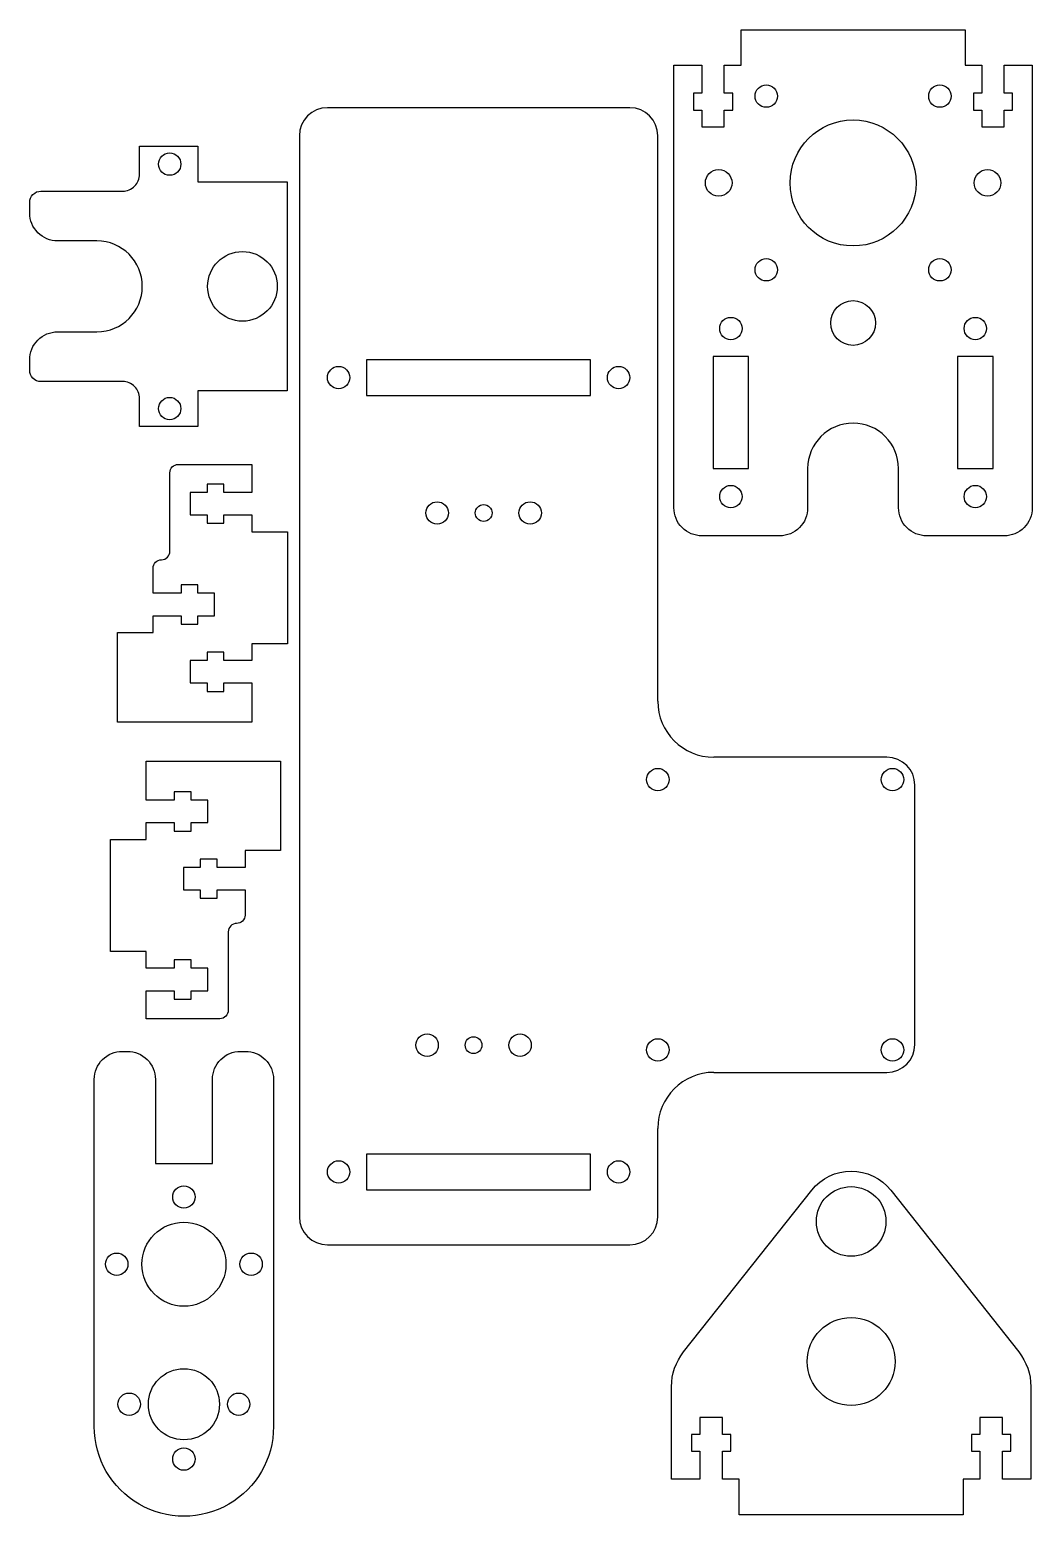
# Model space of a CAD drawing. Header units: millimetres. Extents: x 44 to 223, y 7 to 273.
import ezdxf

# ---------------------------------------------------------------- set-up
doc = ezdxf.new("R2010")
doc.units = ezdxf.units.MM
doc.layers.get('0').update_dxf_attribs({"linetype": 'CONTINUOUS'})

msp = doc.modelspace()

# ---------------------------------------------------------------- linework, layer by layer
for p, q in [((151, 258.91), (97, 258.91)), ((92, 253.91), (92, 60.91)), ((156, 152.96), (156, 253.91)), ((196.91, 142.96), (166, 142.96)), ((201.91, 91.7), (201.91, 137.96)), ((166, 86.7), (196.91, 86.7)), ((156, 60.91), (156, 76.7)), ((97, 55.91), (151, 55.91))]:
    msp.add_line(p, q)
for points in [[(158.87, 187.48), (158.87, 266.48), (163.87, 266.48), (163.87, 261.48), (162.37, 261.48), (162.37, 258.48), (163.87, 258.48), (163.87, 255.48), (167.87, 255.48), (167.87, 258.48), (169.37, 258.48), (169.37, 261.48), (167.87, 261.48), (167.87, 266.48), (170.87, 266.48), (170.87, 272.83), (210.87, 272.83), (210.87, 266.48), (213.87, 266.48), (213.87, 261.48), (212.37, 261.48), (212.37, 258.48), (213.87, 258.48), (213.87, 255.48), (217.87, 255.48), (217.87, 258.48), (219.37, 258.48), (219.37, 261.48), (217.87, 261.48), (217.87, 266.48), (222.87, 266.48), (222.87, 187.48, -0.414214), (217.87, 182.48), (203.99, 182.48, -0.414214), (198.99, 187.48), (198.99, 194.48, 1), (182.76, 194.48), (182.76, 187.48, -0.414214), (177.76, 182.48), (163.87, 182.48, -0.414214)], [(63.44, 252.02), (73.83, 252.02), (73.83, 245.67), (89.83, 245.67), (89.83, 208.37), (73.83, 208.37), (73.83, 202.02), (63.44, 202.02), (63.44, 207.02, 0.414214), (60.44, 210.02), (45.83, 210.02, -0.414214), (43.83, 212.02), (43.83, 213.9, -0.414214), (48.83, 218.9), (55.83, 218.9, 1), (55.83, 235.13), (48.83, 235.13, -0.414214), (43.83, 240.13), (43.83, 242.02, -0.414214), (45.83, 244.02), (60.44, 244.02, 0.414214), (63.44, 247.02)], [(70.86, 172.22), (65.86, 172.22), (65.86, 176.72, -0.414214), (67.36, 178.22, 0.414214), (68.86, 179.72), (68.86, 193.72, -0.414214), (70.36, 195.22), (83.51, 195.22), (83.51, 190.22), (78.51, 190.22), (78.51, 191.72), (75.51, 191.72), (75.51, 190.22), (72.51, 190.22), (72.51, 186.22), (75.51, 186.22), (75.51, 184.72), (78.51, 184.72), (78.51, 186.22), (83.51, 186.22), (83.51, 183.22), (89.86, 183.22), (89.86, 163.22), (83.51, 163.22), (83.51, 160.22), (78.51, 160.22), (78.51, 161.72), (75.51, 161.72), (75.51, 160.22), (72.51, 160.22), (72.51, 156.22), (75.51, 156.22), (75.51, 154.72), (78.51, 154.72), (78.51, 156.22), (83.51, 156.22), (83.51, 149.22), (59.51, 149.22), (59.51, 165.22), (65.86, 165.22), (65.86, 168.22), (70.86, 168.22), (70.86, 166.72), (73.86, 166.72), (73.86, 168.22), (76.86, 168.22), (76.86, 172.22), (73.86, 172.22), (73.86, 173.72), (70.86, 173.72)], [(77.29, 119.28), (82.29, 119.28), (82.29, 114.78, -0.414214), (80.79, 113.28, 0.414214), (79.29, 111.78), (79.29, 97.78, -0.414214), (77.79, 96.28), (64.64, 96.28), (64.64, 101.28), (69.64, 101.28), (69.64, 99.78), (72.64, 99.78), (72.64, 101.28), (75.64, 101.28), (75.64, 105.28), (72.64, 105.28), (72.64, 106.78), (69.64, 106.78), (69.64, 105.28), (64.64, 105.28), (64.64, 108.28), (58.29, 108.28), (58.29, 128.28), (64.64, 128.28), (64.64, 131.28), (69.64, 131.28), (69.64, 129.78), (72.64, 129.78), (72.64, 131.28), (75.64, 131.28), (75.64, 135.28), (72.64, 135.28), (72.64, 136.78), (69.64, 136.78), (69.64, 135.28), (64.64, 135.28), (64.64, 142.28), (88.64, 142.28), (88.64, 126.28), (82.29, 126.28), (82.29, 123.28), (77.29, 123.28), (77.29, 124.78), (74.29, 124.78), (74.29, 123.28), (71.29, 123.28), (71.29, 119.28), (74.29, 119.28), (74.29, 117.78), (77.29, 117.78)], [(55.37, 23.45), (55.37, 85.45, -0.414214), (60.37, 90.45), (61.27, 90.45, -0.414214), (66.27, 85.45), (66.27, 70.45), (76.47, 70.45), (76.47, 85.45, -0.414214), (81.47, 90.45), (82.37, 90.45, -0.414214), (87.37, 85.45), (87.37, 23.45, -1.000004)], [(222.61, 14.08), (217.53, 14.08), (217.53, 19.08), (219.03, 19.08), (219.03, 22.08), (217.53, 22.08), (217.53, 25.08), (213.53, 25.08), (213.53, 22.08), (212.03, 22.08), (212.03, 19.08), (213.53, 19.08), (213.53, 14.08), (210.53, 14.08), (210.53, 7.73), (170.53, 7.73), (170.53, 14.08), (167.53, 14.08), (167.53, 19.08), (169.03, 19.08), (169.03, 22.08), (167.53, 22.08), (167.53, 25.08), (163.53, 25.08), (163.53, 22.08), (162.03, 22.08), (162.03, 19.08), (163.53, 19.08), (163.53, 14.08), (158.45, 14.08), (158.45, 30.59, -0.169114), (160.61, 36.8), (183.48, 65.67, -0.48353), (197.59, 65.66), (220.45, 36.8, -0.16907), (222.61, 30.59)]]:
    msp.add_lwpolyline(points, format="xyb", close=True)
for points in [[(144, 207.56), (144, 213.91), (104, 213.91), (104, 207.56)], [(165.87, 214.48), (165.87, 194.48), (172.22, 194.48), (172.22, 214.48)], [(209.52, 214.48), (209.52, 194.48), (215.87, 194.48), (215.87, 214.48)], [(144, 72.1), (104, 72.1), (104, 65.75), (144, 65.75)]]:
    msp.add_lwpolyline(points, close=True)
for centre, radius in [((175.37, 260.98), 2), ((206.37, 260.98), 2), ((190.87, 245.48), 11.25), ((68.83, 248.84), 2), ((166.87, 245.49), 2.38), ((214.87, 245.49), 2.38), ((81.83, 227.02), 6.22), ((175.37, 229.98), 2), ((206.37, 229.98), 2), ((190.87, 220.48), 4), ((169.05, 219.48), 2), ((212.7, 219.48), 2), ((99, 210.73), 2), ((149, 210.73), 2), ((68.83, 205.19), 2), ((169.05, 189.48), 2), ((212.7, 189.48), 2), ((116.6, 186.56), 2), ((133.2, 186.56), 2), ((124.9, 186.56), 1.5), ((156, 138.96), 2), ((197.91, 138.96), 2), ((114.8, 91.56), 2), ((123.1, 91.56), 1.5), ((131.4, 91.56), 2), ((156, 90.7), 2), ((197.91, 90.7), 2), ((99, 68.92), 2), ((149, 68.92), 2), ((71.37, 64.45), 2), ((190.53, 60.08), 6.22), ((71.37, 52.45), 7.5), ((59.37, 52.45), 2), ((83.37, 52.45), 2), ((190.53, 35.08), 7.86), ((71.37, 27.45), 6.35), ((61.59, 27.45), 2), ((81.15, 27.45), 2), ((71.37, 17.67), 2)]:
    msp.add_circle(centre, radius)
for centre, radius, start, end in [((97, 253.91), 5, 90, 180), ((151, 253.91), 5, 0, 90), ((166, 152.96), 10, 180, 270), ((196.91, 137.96), 5, 0, 90), ((196.91, 91.7), 5, -90, 0), ((166, 76.7), 10, 90, 180), ((97, 60.91), 5, 180, 270), ((151, 60.91), 5, -90, 0)]:
    msp.add_arc(centre, radius, start, end)

doc.saveas('drawing.dxf')
